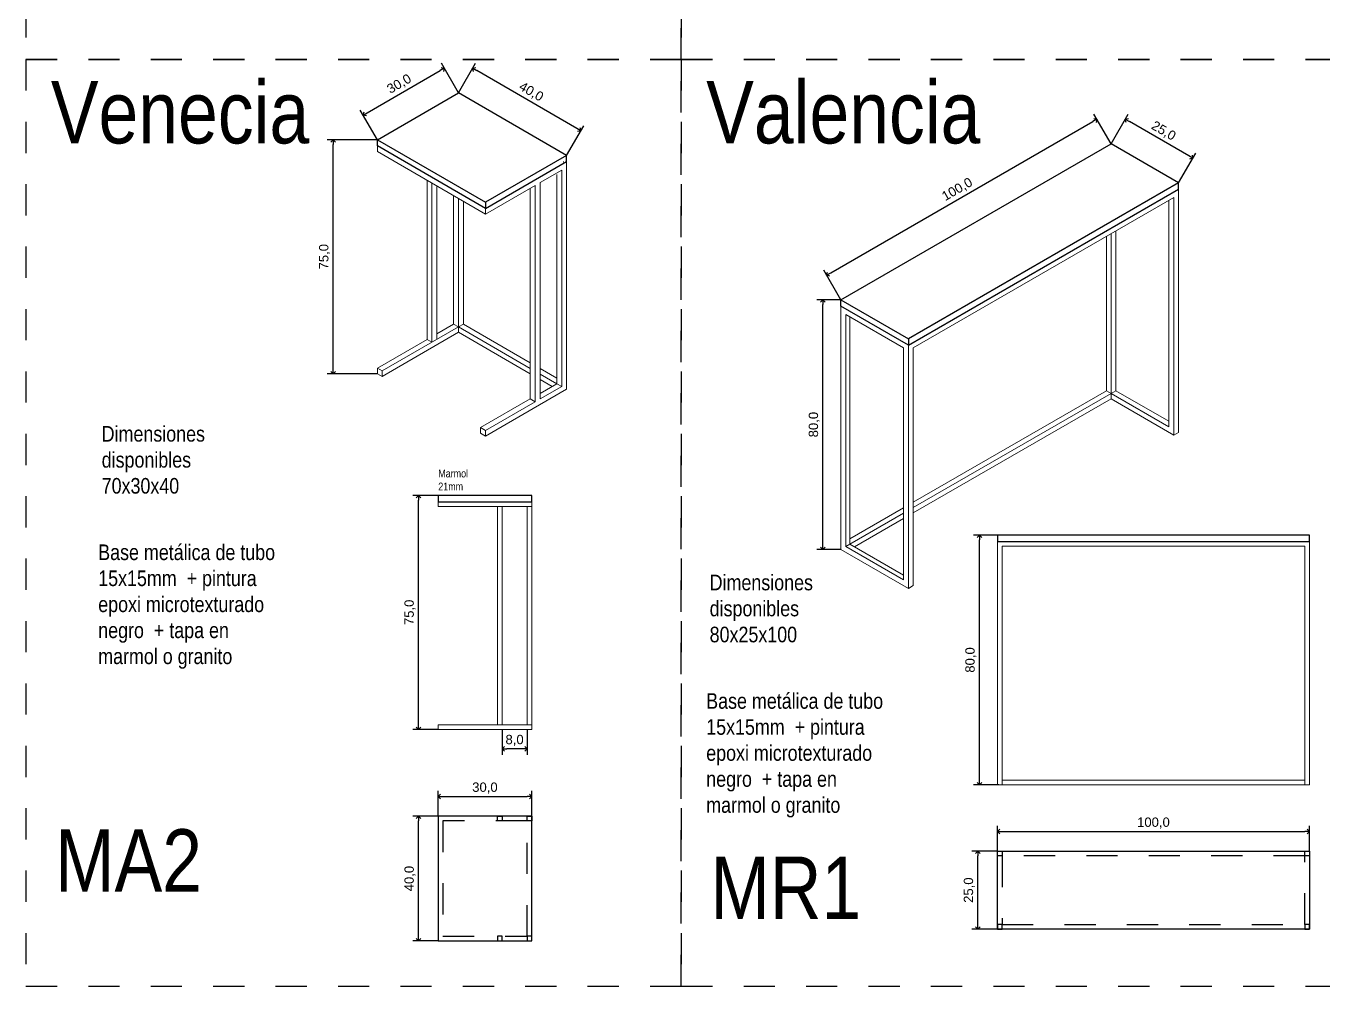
# Model space of a CAD drawing. Header units: millimetres. Extents: x 9178.3 to 9194.4, y -3701.7 to -3678.5.
# Drawn here: x 9178.312 to 9182.468, y -3687.236 to -3684.158 of the extents above; entities that cross this region are included whole.
import ezdxf

# ---------------------------------------------------------------- set-up
doc = ezdxf.new("R2010")
doc.units = ezdxf.units.MM
doc.header["$LTSCALE"] = 0.1
doc.linetypes.add('LÍNEAS_OCULTAS2', pattern=[4.7625, 3.175, -1.5875])
for name, color, linetype, lineweight in [('Carpinteria Perfil', 1, 'Continuous', 13), ('Carpinteris Madera', 72, 'Continuous', 9), ('TEXTO', 2, 'Continuous', 9), ('Vista 3', 67, 'Continuous', 15), ('Vista 6', 250, 'Continuous', 5)]:
    doc.layers.add(name, color=color, linetype=linetype, lineweight=lineweight)
for name, color, linetype in [('cotas', 251, 'Continuous'), ('Muros_corte', 4, 'Continuous'), ('Proyecciones', 40, 'LÍNEAS_OCULTAS2')]:
    doc.layers.add(name, color=color, linetype=linetype)
doc.styles.add('arial', font='arial.ttf')
doc.dimstyles.new('Copia(2) de 1.25', dxfattribs={"dimscale": 0.75, "dimtxt": 0.04, "dimasz": 0.02, "dimexe": 0.025, "dimexo": 0, "dimgap": 0.0125, "dimtad": 1, "dimdec": 1, "dimlfac": 100, "dimzin": 0, "dimtxsty": 'arial', "dimblk": 'OPEN90', "dimcen": 0.0125, "dimadec": 0, "dimazin": 0, "dimtm": 1e-09, "dimtfac": 1, "dimtdec": 1, "dimtofl": 0, "dimtmove": 0, "dimatfit": 3, "dimldrblk": 'DOT', "dimfxl": 1, "dimtolj": 1, "dimtzin": 0, "dimarcsym": 0})

# ---------------------------------------------------------------- blocks, each defined once
blk = doc.blocks.new('_Open90')
at = {"color": 0, "linetype": 'ByBlock', "lineweight": -2}
for p, q in [((0, 0), (-1, 0)), ((-0.5, 0.5), (0, 0)), ((0, 0), (-0.5, -0.5))]:
    blk.add_line(p, q, dxfattribs=at)
blk = doc.blocks.new('*D2443')
at = {"layer": 'cotas', "color": 0, "lineweight": -2, "ltscale": 0.01, "transparency": 16777216}
for p, q in [((9179.6327, -3686.691), (9179.6327, -3686.6095)), ((9179.9327, -3686.691), (9179.9327, -3686.6095)), ((9179.6477, -3686.6283), (9179.9177, -3686.6283))]:
    blk.add_line(p, q, dxfattribs=at)
at = {"layer": 'Defpoints', "color": 0, "ltscale": 0.01, "transparency": 16777216}
for p in [(9179.9327, -3686.6283), (9179.6327, -3686.691), (9179.9327, -3686.691)]:
    blk.add_point(p, dxfattribs=at)
at = {"layer": 'cotas', "color": 0, "lineweight": -2, "ltscale": 0.01, "transparency": 16777216, "xscale": 0.015, "yscale": 0.015, "zscale": 0.015, "rotation": 180}
blk.add_blockref('_Open90', (9179.6327, -3686.6283), dxfattribs=at)
at = {"layer": 'cotas', "color": 0, "lineweight": -2, "ltscale": 0.01, "transparency": 16777216, "xscale": 0.015, "yscale": 0.015, "zscale": 0.015}
blk.add_blockref('_Open90', (9179.9327, -3686.6283), dxfattribs=at)
at = {"layer": 'cotas', "color": 0, "ltscale": 0.01, "transparency": 16777216, "insert": (9179.7827, -3686.6008), "char_height": 0.03, "attachment_point": 5, "style": 'arial'}
blk.add_mtext('\\A1;30,0', dxfattribs=at)
blk = doc.blocks.new('_DOT')
at = {"color": 0, "linetype": 'ByBlock'}
blk.add_line((-0.5, 0), (-1, 0), dxfattribs=at)
at = {"color": 0, "linetype": 'ByBlock', "const_width": 0.5}
blk.add_lwpolyline([(-0.25, 0, 1), (0.25, 0, 1)], format="xyb", close=True, dxfattribs=at)
blk = doc.blocks.new('*D2444')
at = {"layer": 'cotas', "color": 0, "lineweight": -2, "ltscale": 0.01, "transparency": 16777216}
for p, q in [((9179.6327, -3686.691), (9179.5512, -3686.691)), ((9179.5699, -3687.076), (9179.5699, -3686.706)), ((9179.6327, -3687.091), (9179.5512, -3687.091))]:
    blk.add_line(p, q, dxfattribs=at)
at = {"layer": 'Defpoints', "color": 0, "ltscale": 0.01, "transparency": 16777216}
for p in [(9179.5699, -3686.691), (9179.6327, -3686.691), (9179.6327, -3687.091)]:
    blk.add_point(p, dxfattribs=at)
at = {"layer": 'cotas', "color": 0, "lineweight": -2, "ltscale": 0.01, "transparency": 16777216, "xscale": 0.015, "yscale": 0.015, "zscale": 0.015}
for p, rotation in [((9179.5699, -3686.691), 90), ((9179.5699, -3687.091), 270)]:
    blk.add_blockref('_Open90', p, dxfattribs=dict(at, rotation=rotation))
at = {"layer": 'cotas', "color": 0, "ltscale": 0.01, "transparency": 16777216, "insert": (9179.5425, -3686.891), "char_height": 0.03, "attachment_point": 5, "rotation": 90, "style": 'arial'}
blk.add_mtext('\\A1;40,0', dxfattribs=at)
blk = doc.blocks.new('*D2445')
at = {"layer": 'cotas', "color": 0, "lineweight": -2, "ltscale": 0.01, "transparency": 16777216}
for p, q in [((9179.6327, -3685.6627), (9179.5512, -3685.6627)), ((9179.5699, -3686.3977), (9179.5699, -3685.6777)), ((9179.6327, -3686.4127), (9179.5512, -3686.4127))]:
    blk.add_line(p, q, dxfattribs=at)
at = {"layer": 'Defpoints', "color": 0, "ltscale": 0.01, "transparency": 16777216}
for p in [(9179.5699, -3685.6627), (9179.6327, -3685.6627), (9179.6327, -3686.4127)]:
    blk.add_point(p, dxfattribs=at)
at = {"layer": 'cotas', "color": 0, "lineweight": -2, "ltscale": 0.01, "transparency": 16777216, "xscale": 0.015, "yscale": 0.015, "zscale": 0.015}
for p, rotation in [((9179.5699, -3685.6627), 90), ((9179.5699, -3686.4127), 270)]:
    blk.add_blockref('_Open90', p, dxfattribs=dict(at, rotation=rotation))
at = {"layer": 'cotas', "color": 0, "ltscale": 0.01, "transparency": 16777216, "insert": (9179.5425, -3686.0377), "char_height": 0.03, "attachment_point": 5, "rotation": 90, "style": 'arial'}
blk.add_mtext('\\A1;75,0', dxfattribs=at)
blk = doc.blocks.new('*D2446')
at = {"layer": 'cotas', "color": 0, "lineweight": -2, "ltscale": 0.01, "transparency": 16777216}
for p, q in [((9179.8377, -3686.4127), (9179.8377, -3686.4942)), ((9179.9177, -3686.4127), (9179.9177, -3686.4942)), ((9179.9027, -3686.4755), (9179.8527, -3686.4755))]:
    blk.add_line(p, q, dxfattribs=at)
at = {"layer": 'Defpoints', "color": 0, "ltscale": 0.01, "transparency": 16777216}
for p in [(9179.8377, -3686.4127), (9179.9177, -3686.4127), (9179.8377, -3686.4755)]:
    blk.add_point(p, dxfattribs=at)
at = {"layer": 'cotas', "color": 0, "lineweight": -2, "ltscale": 0.01, "transparency": 16777216, "xscale": 0.015, "yscale": 0.015, "zscale": 0.015, "rotation": 180}
blk.add_blockref('_Open90', (9179.8377, -3686.4755), dxfattribs=at)
at = {"layer": 'cotas', "color": 0, "lineweight": -2, "ltscale": 0.01, "transparency": 16777216, "xscale": 0.015, "yscale": 0.015, "zscale": 0.015}
blk.add_blockref('_Open90', (9179.9177, -3686.4755), dxfattribs=at)
at = {"layer": 'cotas', "color": 0, "ltscale": 0.01, "transparency": 16777216, "insert": (9179.8777, -3686.4481), "char_height": 0.03, "attachment_point": 5, "style": 'arial'}
blk.add_mtext('\\A1;8,0', dxfattribs=at)
blk = doc.blocks.new('*D2447')
at = {"layer": 'cotas', "color": 0, "lineweight": -2, "ltscale": 0.01, "transparency": 16777216}
for p, q in [((9179.4381, -3684.5228), (9179.2776, -3684.5228)), ((9179.2963, -3685.2578), (9179.2963, -3684.5378)), ((9179.4381, -3685.2728), (9179.2776, -3685.2728))]:
    blk.add_line(p, q, dxfattribs=at)
at = {"layer": 'Defpoints', "color": 0, "ltscale": 0.01, "transparency": 16777216}
for p in [(9179.2963, -3684.5228), (9179.4381, -3684.5228), (9179.4381, -3685.2728)]:
    blk.add_point(p, dxfattribs=at)
at = {"layer": 'cotas', "color": 0, "lineweight": -2, "ltscale": 0.01, "transparency": 16777216, "xscale": 0.015, "yscale": 0.015, "zscale": 0.015}
for p, rotation in [((9179.2963, -3684.5228), 90), ((9179.2963, -3685.2728), 270)]:
    blk.add_blockref('_Open90', p, dxfattribs=dict(at, rotation=rotation))
at = {"layer": 'cotas', "color": 0, "ltscale": 0.01, "transparency": 16777216, "insert": (9179.2689, -3684.8978), "char_height": 0.03, "attachment_point": 5, "rotation": 90, "style": 'arial'}
blk.add_mtext('\\A1;75,0', dxfattribs=at)
blk = doc.blocks.new('*D2448')
at = {"layer": 'cotas', "color": 0, "lineweight": -2, "ltscale": 0.01, "transparency": 16777216}
for p, q in [((9181.4249, -3686.8031), (9181.4249, -3686.7217)), ((9181.4399, -3686.7404), (9182.4099, -3686.7404)), ((9182.4249, -3686.8031), (9182.4249, -3686.7217))]:
    blk.add_line(p, q, dxfattribs=at)
at = {"layer": 'Defpoints', "color": 0, "ltscale": 0.01, "transparency": 16777216}
for p in [(9182.4249, -3686.7404), (9181.4249, -3686.8031), (9182.4249, -3686.8031)]:
    blk.add_point(p, dxfattribs=at)
at = {"layer": 'cotas', "color": 0, "lineweight": -2, "ltscale": 0.01, "transparency": 16777216, "xscale": 0.015, "yscale": 0.015, "zscale": 0.015, "rotation": 180}
blk.add_blockref('_Open90', (9181.4249, -3686.7404), dxfattribs=at)
at = {"layer": 'cotas', "color": 0, "lineweight": -2, "ltscale": 0.01, "transparency": 16777216, "xscale": 0.015, "yscale": 0.015, "zscale": 0.015}
blk.add_blockref('_Open90', (9182.4249, -3686.7404), dxfattribs=at)
at = {"layer": 'cotas', "color": 0, "ltscale": 0.01, "transparency": 16777216, "insert": (9181.9249, -3686.713), "char_height": 0.03, "attachment_point": 5, "style": 'arial'}
blk.add_mtext('\\A1;100,0', dxfattribs=at)
blk = doc.blocks.new('*D2449')
at = {"layer": 'cotas', "color": 0, "lineweight": -2, "ltscale": 0.01, "transparency": 16777216}
for p, q in [((9181.4249, -3686.8031), (9181.3434, -3686.8031)), ((9181.3622, -3687.0381), (9181.3622, -3686.8181)), ((9181.4249, -3687.0531), (9181.3434, -3687.0531))]:
    blk.add_line(p, q, dxfattribs=at)
at = {"layer": 'Defpoints', "color": 0, "ltscale": 0.01, "transparency": 16777216}
for p in [(9181.3622, -3686.8031), (9181.4249, -3686.8031), (9181.4249, -3687.0531)]:
    blk.add_point(p, dxfattribs=at)
at = {"layer": 'cotas', "color": 0, "lineweight": -2, "ltscale": 0.01, "transparency": 16777216, "xscale": 0.015, "yscale": 0.015, "zscale": 0.015}
for p, rotation in [((9181.3622, -3686.8031), 90), ((9181.3622, -3687.0531), 270)]:
    blk.add_blockref('_Open90', p, dxfattribs=dict(at, rotation=rotation))
at = {"layer": 'cotas', "color": 0, "ltscale": 0.01, "transparency": 16777216, "insert": (9181.3348, -3686.9281), "char_height": 0.03, "attachment_point": 5, "rotation": 90, "style": 'arial'}
blk.add_mtext('\\A1;25,0', dxfattribs=at)
blk = doc.blocks.new('*D2450')
at = {"layer": 'cotas', "color": 0, "lineweight": -2, "ltscale": 0.01, "transparency": 16777216}
for p, q in [((9181.4249, -3685.7903), (9181.3484, -3685.7903)), ((9181.3672, -3686.5753), (9181.3672, -3685.8053)), ((9181.4299, -3686.5903), (9181.3484, -3686.5903))]:
    blk.add_line(p, q, dxfattribs=at)
at = {"layer": 'Defpoints', "color": 0, "ltscale": 0.01, "transparency": 16777216}
for p in [(9181.3672, -3685.7903), (9181.4249, -3685.7903), (9181.4299, -3686.5903)]:
    blk.add_point(p, dxfattribs=at)
at = {"layer": 'cotas', "color": 0, "lineweight": -2, "ltscale": 0.01, "transparency": 16777216, "xscale": 0.015, "yscale": 0.015, "zscale": 0.015}
for p, rotation in [((9181.3672, -3685.7903), 90), ((9181.3672, -3686.5903), 270)]:
    blk.add_blockref('_Open90', p, dxfattribs=dict(at, rotation=rotation))
at = {"layer": 'cotas', "color": 0, "ltscale": 0.01, "transparency": 16777216, "insert": (9181.3398, -3686.1903), "char_height": 0.03, "attachment_point": 5, "rotation": 90, "style": 'arial'}
blk.add_mtext('\\A1;80,0', dxfattribs=at)
blk = doc.blocks.new('*D2451')
at = {"layer": 'cotas', "color": 0, "lineweight": -2, "ltscale": 0.01, "transparency": 16777216}
for p, q in [((9180.9231, -3685.0359), (9180.8466, -3685.0359)), ((9180.8654, -3685.8209), (9180.8654, -3685.0509)), ((9180.9231, -3685.8359), (9180.8466, -3685.8359))]:
    blk.add_line(p, q, dxfattribs=at)
at = {"layer": 'Defpoints', "color": 0, "ltscale": 0.01, "transparency": 16777216}
for p in [(9180.8654, -3685.0359), (9180.9231, -3685.0359), (9180.9231, -3685.8359)]:
    blk.add_point(p, dxfattribs=at)
at = {"layer": 'cotas', "color": 0, "lineweight": -2, "ltscale": 0.01, "transparency": 16777216, "xscale": 0.015, "yscale": 0.015, "zscale": 0.015}
for p, rotation in [((9180.8654, -3685.0359), 90), ((9180.8654, -3685.8359), 270)]:
    blk.add_blockref('_Open90', p, dxfattribs=dict(at, rotation=rotation))
at = {"layer": 'cotas', "color": 0, "ltscale": 0.01, "transparency": 16777216, "insert": (9180.838, -3685.4359), "char_height": 0.03, "attachment_point": 5, "rotation": 90, "style": 'arial'}
blk.add_mtext('\\A1;80,0', dxfattribs=at)
blk = doc.blocks.new('*D2476')
at = {"layer": 'cotas', "color": 0, "lineweight": -2, "ltscale": 0.01, "transparency": 16777216}
for p, q in [((9179.6979, -3684.3728), (9179.643, -3684.2777)), ((9179.4055, -3684.4364), (9179.6393, -3684.3014)), ((9179.4381, -3684.5228), (9179.3831, -3684.4277))]:
    blk.add_line(p, q, dxfattribs=at)
at = {"layer": 'Defpoints', "color": 0, "ltscale": 0.01, "transparency": 16777216}
for p in [(9179.6523, -3684.2939), (9179.6979, -3684.3728), (9179.4381, -3684.5228)]:
    blk.add_point(p, dxfattribs=at)
at = {"layer": 'cotas', "color": 0, "lineweight": -2, "ltscale": 0.01, "transparency": 16777216, "xscale": 0.015, "yscale": 0.015, "zscale": 0.015}
for p, rotation in [((9179.6523, -3684.2939), 30.00000000047556), ((9179.3925, -3684.4439), 210.0000000004756)]:
    blk.add_blockref('_Open90', p, dxfattribs=dict(at, rotation=rotation))
at = {"layer": 'cotas', "color": 0, "ltscale": 0.01, "transparency": 16777216, "insert": (9179.5087, -3684.3452), "char_height": 0.03, "attachment_point": 5, "rotation": 30, "style": 'arial'}
blk.add_mtext('\\A1;30,0', dxfattribs=at)
blk = doc.blocks.new('*D2477')
at = {"layer": 'cotas', "color": 0, "lineweight": -2, "ltscale": 0.01, "transparency": 16777216}
for p, q in [((9179.6979, -3684.3728), (9179.7528, -3684.2777)), ((9180.0768, -3684.4864), (9179.7564, -3684.3014)), ((9180.0443, -3684.5728), (9180.0992, -3684.4777))]:
    blk.add_line(p, q, dxfattribs=at)
at = {"layer": 'Defpoints', "color": 0, "ltscale": 0.01, "transparency": 16777216}
for p in [(9179.7434, -3684.2939), (9179.6979, -3684.3728), (9180.0443, -3684.5728)]:
    blk.add_point(p, dxfattribs=at)
at = {"layer": 'cotas', "color": 0, "lineweight": -2, "ltscale": 0.01, "transparency": 16777216, "xscale": 0.015, "yscale": 0.015, "zscale": 0.015}
for p, rotation in [((9179.7434, -3684.2939), 149.9999999994767), ((9180.0898, -3684.4939), 329.9999999994767)]:
    blk.add_blockref('_Open90', p, dxfattribs=dict(at, rotation=rotation))
at = {"layer": 'cotas', "color": 0, "ltscale": 0.01, "transparency": 16777216, "insert": (9179.9303, -3684.3702), "char_height": 0.03, "attachment_point": 5, "rotation": 330, "style": 'arial'}
blk.add_mtext('\\A1;40,0', dxfattribs=at)
blk = doc.blocks.new('*D2482')
at = {"layer": 'cotas', "color": 0, "lineweight": -2, "ltscale": 0.01, "transparency": 16777216}
for p, q in [((9181.7892, -3684.5359), (9181.7342, -3684.4407)), ((9180.8906, -3684.9495), (9181.7306, -3684.4645)), ((9180.9231, -3685.0359), (9180.8682, -3684.9407))]:
    blk.add_line(p, q, dxfattribs=at)
at = {"layer": 'Defpoints', "color": 0, "ltscale": 0.01, "transparency": 16777216}
for p in [(9181.7436, -3684.457), (9181.7892, -3684.5359), (9180.9231, -3685.0359)]:
    blk.add_point(p, dxfattribs=at)
at = {"layer": 'cotas', "color": 0, "lineweight": -2, "ltscale": 0.01, "transparency": 16777216, "xscale": 0.015, "yscale": 0.015, "zscale": 0.015}
for p, rotation in [((9181.7436, -3684.457), 30.00000000047555), ((9180.8776, -3684.957), 210.0000000004756)]:
    blk.add_blockref('_Open90', p, dxfattribs=dict(at, rotation=rotation))
at = {"layer": 'cotas', "color": 0, "ltscale": 0.01, "transparency": 16777216, "insert": (9181.2969, -3684.6832), "char_height": 0.03, "attachment_point": 5, "rotation": 30, "style": 'arial'}
blk.add_mtext('\\A1;100,0', dxfattribs=at)
blk = doc.blocks.new('*D2483')
at = {"layer": 'cotas', "color": 0, "lineweight": -2, "ltscale": 0.01, "transparency": 16777216}
for p, q in [((9181.7892, -3684.5359), (9181.8441, -3684.4407)), ((9182.0382, -3684.5745), (9181.8477, -3684.4645)), ((9182.0057, -3684.6609), (9182.0606, -3684.5657))]:
    blk.add_line(p, q, dxfattribs=at)
at = {"layer": 'Defpoints', "color": 0, "ltscale": 0.01, "transparency": 16777216}
for p in [(9181.8347, -3684.457), (9181.7892, -3684.5359), (9182.0057, -3684.6609)]:
    blk.add_point(p, dxfattribs=at)
at = {"layer": 'cotas', "color": 0, "lineweight": -2, "ltscale": 0.01, "transparency": 16777216, "xscale": 0.015, "yscale": 0.015, "zscale": 0.015}
for p, rotation in [((9181.8347, -3684.457), 149.9999999994767), ((9182.0512, -3684.582), 329.9999999994767)]:
    blk.add_blockref('_Open90', p, dxfattribs=dict(at, rotation=rotation))
at = {"layer": 'cotas', "color": 0, "ltscale": 0.01, "transparency": 16777216, "insert": (9181.9567, -3684.4957), "char_height": 0.03, "attachment_point": 5, "rotation": 330, "style": 'arial'}
blk.add_mtext('\\A1;25,0', dxfattribs=at)

msp = doc.modelspace()

# ---------------------------------------------------------------- linework, layer by layer
at = {"layer": 'Carpinteria Perfil', "ltscale": 0.1}
for points in [[(9182.4099, -3686.5903), (9182.4249, -3686.5903), (9182.4249, -3685.8103), (9181.4249, -3685.8103), (9181.4249, -3686.5903), (9181.4399, -3686.5903)], [(9181.4399, -3685.8253), (9181.4399, -3686.5903)], [(9182.4099, -3686.5903), (9182.4099, -3685.8253), (9181.4399, -3685.8253)]]:
    msp.add_lwpolyline(points, dxfattribs=at)
at = {"layer": 'Carpinteris Madera', "ltscale": 0.1}
for p, q in [((9179.8227, -3685.6987), (9179.8227, -3686.3977)), ((9179.8377, -3685.6987), (9179.8377, -3686.3977)), ((9179.9177, -3685.6987), (9179.9177, -3686.3977)), ((9179.9327, -3685.6987), (9179.9327, -3686.3977))]:
    msp.add_line(p, q, dxfattribs=at)
for points in [[(9179.6327, -3685.6987), (9179.9327, -3685.6987), (9179.9327, -3685.6837), (9179.6327, -3685.6837)], [(9179.6327, -3686.4127), (9179.9327, -3686.4127), (9179.9327, -3686.3977), (9179.6327, -3686.3977)]]:
    msp.add_lwpolyline(points, close=True, dxfattribs=at)
at = {"layer": 'Muros_corte', "ltscale": 0.1}
for points in [[(9179.4381, -3684.5228), (9179.6979, -3684.3728)], [(9180.0443, -3684.5728), (9179.6979, -3684.3728)], [(9179.4381, -3684.5428), (9179.4381, -3684.5228), (9179.7845, -3684.7228), (9179.7845, -3684.7428), (9179.4381, -3684.5428)], [(9180.9231, -3685.0359), (9181.7892, -3684.5359)], [(9182.0057, -3684.6609), (9181.7892, -3684.5359)], [(9179.7845, -3684.7428), (9180.0443, -3684.5928), (9180.0443, -3684.5728), (9179.7845, -3684.7228), (9179.7845, -3684.7428)], [(9181.1397, -3685.1809), (9182.0057, -3684.6809), (9182.0057, -3684.6609), (9181.1397, -3685.1609), (9181.1397, -3685.1809)], [(9180.9231, -3685.0559), (9180.9231, -3685.0359), (9181.1397, -3685.1609), (9181.1397, -3685.1809), (9180.9231, -3685.0559)], [(9181.4249, -3685.8103), (9182.4249, -3685.8103), (9182.4249, -3685.7903), (9181.4249, -3685.7903), (9181.4249, -3685.8103), (9182.4199, -3685.8103)], [(9181.4249, -3686.8031), (9182.4249, -3686.8031), (9182.4249, -3687.0531), (9181.4249, -3687.0531), (9181.4249, -3686.8031)]]:
    msp.add_lwpolyline(points, dxfattribs=at)
for points in [[(9179.6327, -3685.6837), (9179.9327, -3685.6837), (9179.9327, -3685.6627), (9179.6327, -3685.6627)], [(9179.6327, -3686.691), (9179.6327, -3687.091), (9179.9327, -3687.091), (9179.9327, -3686.691)]]:
    msp.add_lwpolyline(points, close=True, dxfattribs=at)
at = {"layer": 'Proyecciones', "color": 3, "ltscale": 0.1}
for points in [[(9178.3119, -3681.2955), (9178.3119, -3684.2655), (9180.4119, -3684.2655), (9180.4119, -3681.2955), (9178.3119, -3681.2955)], [(9180.4119, -3681.2955), (9180.4119, -3684.2655), (9182.5119, -3684.2655), (9182.5119, -3681.2955), (9180.4119, -3681.2955)], [(9178.3119, -3684.2655), (9178.3119, -3687.2355), (9180.4119, -3687.2355), (9180.4119, -3684.2655), (9178.3119, -3684.2655)], [(9180.4119, -3684.2655), (9180.4119, -3687.2355), (9182.5119, -3687.2355), (9182.5119, -3684.2655), (9180.4119, -3684.2655)]]:
    msp.add_lwpolyline(points, dxfattribs=at)
at = {"layer": 'Proyecciones', "color": 1, "ltscale": 0.1}
for points in [[(9179.6477, -3686.706), (9179.6477, -3687.076), (9179.9177, -3687.076), (9179.9177, -3686.706)], [(9181.4399, -3686.8181), (9181.4399, -3687.0381), (9182.4099, -3687.0381), (9182.4099, -3686.8181)]]:
    msp.add_lwpolyline(points, close=True, dxfattribs=at)
for points in [[(9179.8227, -3686.706), (9179.8227, -3686.691), (9179.8377, -3686.691), (9179.8377, -3686.706), (9179.8227, -3686.706)], [(9179.9177, -3686.706), (9179.9177, -3686.691), (9179.9327, -3686.691), (9179.9327, -3686.706), (9179.9177, -3686.706)], [(9181.4249, -3686.8181), (9181.4249, -3686.8031), (9181.4399, -3686.8031), (9181.4399, -3686.8181), (9181.4249, -3686.8181)], [(9182.4099, -3686.8181), (9182.4099, -3686.8031), (9182.4249, -3686.8031), (9182.4249, -3686.8181), (9182.4099, -3686.8181)], [(9181.4249, -3687.0381), (9181.4249, -3687.0531), (9181.4399, -3687.0531), (9181.4399, -3687.0381), (9181.4249, -3687.0381)], [(9182.4099, -3687.0381), (9182.4099, -3687.0531), (9182.4249, -3687.0531), (9182.4249, -3687.0381), (9182.4099, -3687.0381)], [(9179.8227, -3687.076), (9179.8227, -3687.091), (9179.8377, -3687.091), (9179.8377, -3687.076), (9179.8227, -3687.076)], [(9179.9177, -3687.076), (9179.9177, -3687.091), (9179.9327, -3687.091), (9179.9327, -3687.076), (9179.9177, -3687.076)]]:
    msp.add_lwpolyline(points, dxfattribs=at)
at = {"layer": 'Vista 3', "ltscale": 0.1}
for points in [[(9179.7688, -3685.4638), (9179.7845, -3685.4728), (9180.0443, -3685.3228), (9180.0443, -3684.5928), (9179.7845, -3684.7428), (9179.4381, -3684.5428)], [(9179.4381, -3684.5428), (9179.4381, -3684.5609)], [(9179.7845, -3684.7609), (9179.4381, -3684.5609)], [(9179.9593, -3685.3538), (9180.0286, -3685.3138), (9180.0286, -3684.62), (9179.9593, -3684.66)], [(9179.5973, -3684.6528), (9179.5973, -3685.1628)], [(9179.6129, -3684.6619), (9179.6129, -3685.1719)], [(9179.6286, -3684.6709), (9179.6286, -3685.1628)], [(9179.9437, -3684.669), (9179.7845, -3684.7609)], [(9179.9437, -3684.669), (9179.9437, -3685.3628)], [(9179.9593, -3685.3357), (9180.0129, -3685.3047), (9180.0129, -3684.634)], [(9179.9593, -3684.66), (9179.9593, -3685.3538)], [(9179.6822, -3684.7019), (9179.6822, -3685.1138)], [(9179.6979, -3684.7109), (9179.6979, -3685.1228)], [(9179.928, -3684.6781), (9179.928, -3685.3538)], [(9181.99, -3685.4699), (9182.0057, -3685.4609), (9182.0057, -3684.6809), (9181.1397, -3685.1809), (9180.9231, -3685.0559), (9180.9231, -3685.8359)], [(9181.99, -3685.4699), (9181.99, -3684.708), (9181.1553, -3685.1899)], [(9179.7135, -3684.72), (9179.7135, -3685.1138)], [(9179.7845, -3684.7609), (9179.7845, -3684.7428)], [(9181.9743, -3685.4428), (9181.9743, -3684.717)], [(9181.124, -3685.1899), (9180.9388, -3685.083), (9180.9388, -3685.8268), (9181.124, -3685.9337)], [(9179.4537, -3685.2638), (9179.6979, -3685.1228)], [(9179.6286, -3685.1447), (9179.6822, -3685.1138)], [(9179.6822, -3685.1138), (9179.6979, -3685.1228)], [(9179.7135, -3685.1138), (9179.6979, -3685.1228), (9179.6979, -3685.1401)], [(9179.928, -3685.2557), (9179.6979, -3685.1228)], [(9179.928, -3685.2376), (9179.7135, -3685.1138)], [(9180.9518, -3685.0905), (9180.9518, -3685.8193), (9181.124, -3685.9187)], [(9179.4381, -3685.2547), (9179.5973, -3685.1628)], [(9179.4531, -3685.2815), (9179.6979, -3685.1401)], [(9179.5973, -3685.1628), (9179.6129, -3685.1719)], [(9179.928, -3685.273), (9179.6979, -3685.1401)], [(9181.124, -3685.1899), (9181.124, -3685.9337)], [(9181.1397, -3685.1809), (9181.1397, -3685.9609)], [(9181.1553, -3685.1899), (9181.1553, -3685.9518)], [(9179.4381, -3685.2547), (9179.4381, -3685.2728)], [(9179.4381, -3685.2547), (9179.4537, -3685.2638)], [(9179.4381, -3685.2728), (9179.4531, -3685.2815)], [(9179.4537, -3685.2638), (9179.4537, -3685.2811)], [(9180.0129, -3685.2866), (9179.9593, -3685.2557)], [(9180.0129, -3685.3047), (9179.9593, -3685.2738)], [(9179.9979, -3685.3134), (9179.9593, -3685.2911)], [(9180.0129, -3685.3047), (9180.0286, -3685.3138)], [(9181.9743, -3685.4428), (9181.7892, -3685.3359)], [(9181.9743, -3685.4254), (9181.8042, -3685.3272)], [(9179.7688, -3685.4457), (9179.928, -3685.3538)], [(9179.7845, -3685.4547), (9179.9437, -3685.3628)], [(9179.928, -3685.3538), (9179.9437, -3685.3628)], [(9181.99, -3685.4699), (9181.7892, -3685.3532)], [(9179.7688, -3685.4457), (9179.7845, -3685.4547)], [(9179.7688, -3685.4457), (9179.7688, -3685.4638)], [(9179.7845, -3685.4547), (9179.7845, -3685.4728)], [(9180.9388, -3685.8268), (9180.9518, -3685.8193)], [(9180.9231, -3685.8359), (9181.1397, -3685.9609), (9181.1553, -3685.9518)]]:
    msp.add_lwpolyline(points, dxfattribs=at)
at = {"layer": 'Vista 6', "ltscale": 0.1}
for points in [[(9180.0343, -3684.5928), (9180.0344, -3684.5951)], [(9180.0343, -3684.5928), (9180.0344, -3684.5951)], [(9181.7742, -3685.3272), (9181.7742, -3684.8326)], [(9181.7892, -3685.3359), (9181.8042, -3685.3272), (9181.8042, -3684.8153)], [(9181.7892, -3685.3532), (9181.7892, -3684.8239)], [(9181.1553, -3685.6845), (9181.7742, -3685.3272)], [(9181.1553, -3685.7018), (9181.7892, -3685.3359)], [(9181.7742, -3685.3272), (9181.7892, -3685.3359)], [(9181.1553, -3685.7191), (9181.7892, -3685.3532)], [(9181.7944, -3685.3389), (9181.7927, -3685.3379)], [(9180.9518, -3685.802), (9181.124, -3685.7026)], [(9180.9518, -3685.8193), (9181.124, -3685.7199)], [(9180.9668, -3685.828), (9181.124, -3685.7372)], [(9181.4469, -3685.8103), (9182.4029, -3685.8103)]]:
    msp.add_lwpolyline(points, dxfattribs=at)
msp.add_lwpolyline([(9181.4399, -3686.5753), (9182.4099, -3686.5753), (9182.4099, -3686.5903), (9181.4399, -3686.5903)], close=True, dxfattribs=at)

# ---------------------------------------------------------------- texts
at = {"layer": 'TEXTO', "attachment_point": 7}
for s, insert, char_height, width in [('{\\fArial Narrow|b0|i0|c0|p34;Venecia}', (9178.3917, -3684.5374), 0.2, 0.063775), ('{\\fArial Narrow|b0|i0|c0|p34;Valencia}', (9180.4917, -3684.5374), 0.2, 0.063775), ('{\\fArial Narrow|b0|i0|c0|p34;Dimensiones disponibles\\P70x30x40}', (9178.5546, -3685.6578), 0.05, 0.004714), ('\\A1;{\\fArial Narrow|b0|i0|c0|p34;Marmol 21mm}', (9179.6332, -3685.6468), 0.025, 0.002357), ('{\\fArial Narrow|b0|i0|c0|p34;Base metálica de tubo 15x15mm  + pintura epoxi microtexturado negro  + tapa en marmol o granito}', (9178.5435, -3686.2186), 0.05, 0.615795), ('{\\fArial Narrow|b0|i0|c0|p34;Dimensiones disponibles\\P80x25x100}', (9180.5028, -3686.1344), 0.05, 0.004714), ('{\\fArial Narrow|b0|i0|c0|p34;Base metálica de tubo 15x15mm  + pintura epoxi microtexturado negro  + tapa en marmol o granito}', (9180.4918, -3686.6952), 0.05, 0.615795), ('{\\fArial Narrow|b0|i0|c0|p34;MA2}', (9178.405, -3686.933), 0.2, 0.018858), ('{\\fArial Narrow|b0|i0|c0|p34;MR1}', (9180.505, -3687.0205), 0.2, 0.018858)]:
    msp.add_mtext(s, dxfattribs=dict(at, insert=insert, char_height=char_height, width=width))

# ---------------------------------------------------------------- dimensions: what is measured, and where the dimension line sits
at = {"layer": 'cotas', "ltscale": 0.01}
for base, p1, p2, angle, picture, middle in [((9179.6523, -3684.2939), (9179.4381, -3684.5228), (9179.6979, -3684.3728), 30, '*D2476', (9179.5087, -3684.3452)), ((9179.7434, -3684.2939), (9180.0443, -3684.5728), (9179.6979, -3684.3728), 150, '*D2477', (9179.9303, -3684.3702)), ((9181.7436, -3684.457), (9180.9231, -3685.0359), (9181.7892, -3684.5359), 30, '*D2482', (9181.2969, -3684.6832)), ((9181.8347, -3684.457), (9182.0057, -3684.6609), (9181.7892, -3684.5359), 150, '*D2483', (9181.9567, -3684.4957)), ((9179.2963, -3684.5228), (9179.4381, -3685.2728), (9179.4381, -3684.5228), 90, '*D2447', (9179.2689, -3684.8978)), ((9180.8654, -3685.0359), (9180.9231, -3685.8359), (9180.9231, -3685.0359), 90, '*D2451', (9180.838, -3685.4359)), ((9179.5699, -3685.6627), (9179.6327, -3686.4127), (9179.6327, -3685.6627), 90, '*D2445', (9179.5425, -3686.0377)), ((9181.3672, -3685.7903), (9181.4299, -3686.5903), (9181.4249, -3685.7903), 90, '*D2450', (9181.3398, -3686.1903)), ((9179.8377, -3686.4755), (9179.9177, -3686.4127), (9179.8377, -3686.4127), 180, '*D2446', (9179.8777, -3686.4481)), ((9179.5699, -3686.691), (9179.6327, -3687.091), (9179.6327, -3686.691), 90, '*D2444', (9179.5425, -3686.891)), ((9181.3622, -3686.8031), (9181.4249, -3687.0531), (9181.4249, -3686.8031), 90, '*D2449', (9181.3348, -3686.9281))]:
    dim = msp.add_linear_dim(base=base, p1=p1, p2=p2, angle=angle, dimstyle='Copia(2) de 1.25', dxfattribs=at)
    dim.commit()
    dim.dimension.update_dxf_attribs({"geometry": picture, "text_midpoint": middle})
for base, p1, p2, picture, middle in [((9179.9327, -3686.6283), (9179.6327, -3686.691), (9179.9327, -3686.691), '*D2443', (9179.7827, -3686.6008)), ((9182.4249, -3686.7404), (9181.4249, -3686.8031), (9182.4249, -3686.8031), '*D2448', (9181.9249, -3686.713))]:
    dim = msp.add_linear_dim(base=base, p1=p1, p2=p2, dimstyle='Copia(2) de 1.25', dxfattribs=at)
    dim.commit()
    dim.dimension.update_dxf_attribs({"geometry": picture, "text_midpoint": middle})

doc.saveas('drawing.dxf')
